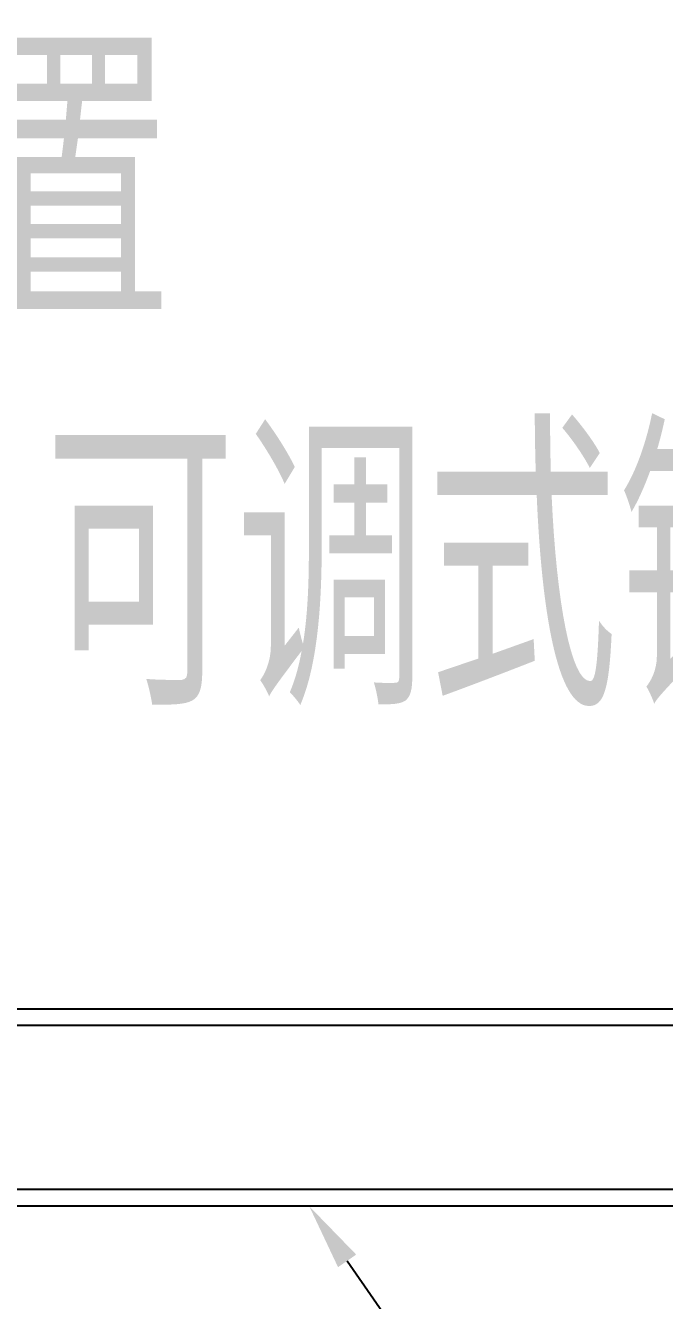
# Model space of a CAD drawing. Extents: x -427546 to -314919, y 698702 to 968782.
# Drawn here: x -408419 to -407456, y 904062 to 905983 of the extents above; entities that cross this region are included whole.
import ezdxf

# ---------------------------------------------------------------- set-up
doc = ezdxf.new("R2010")
doc.units = 0
doc.header["$LTSCALE"] = 1000
doc.header["$MEASUREMENT"] = 0
doc.layers.get('0').update_dxf_attribs({"linetype": 'CONTINUOUS'})
doc.styles.get("Standard").update_dxf_attribs({"font": 'GBENOR', "bigfont": 'GBCBIG'})

msp = doc.modelspace()

# ---------------------------------------------------------------- linework, layer by layer
at = {"linetype": 'CONTINUOUS'}
for p, q in [((-409445.6, 904501.8), (-407064.5, 904501.8)), ((-407257, 904476.4), (-409463.5, 904476.4)), ((-407257, 904229.6), (-409463.5, 904229.6)), ((-407064.5, 904204.2), (-409445.6, 904204.2))]:
    msp.add_line(p, q, dxfattribs=at)
msp.add_lwpolyline([(-407933.9, 904122), (-407650.4, 903713.3)])
msp.add_solid([(-407947.6, 904112.5), (-407990.9, 904204.2), (-407920.2, 904131.5)])

# ---------------------------------------------------------------- texts
for s, p in [('加劲装置', (-409350.2, 905541.3)), ('可调式铰链A', (-408389.8, 904958.8))]:
    msp.add_text(s, height=400, rotation=360).set_placement(p)

doc.saveas('drawing.dxf')
